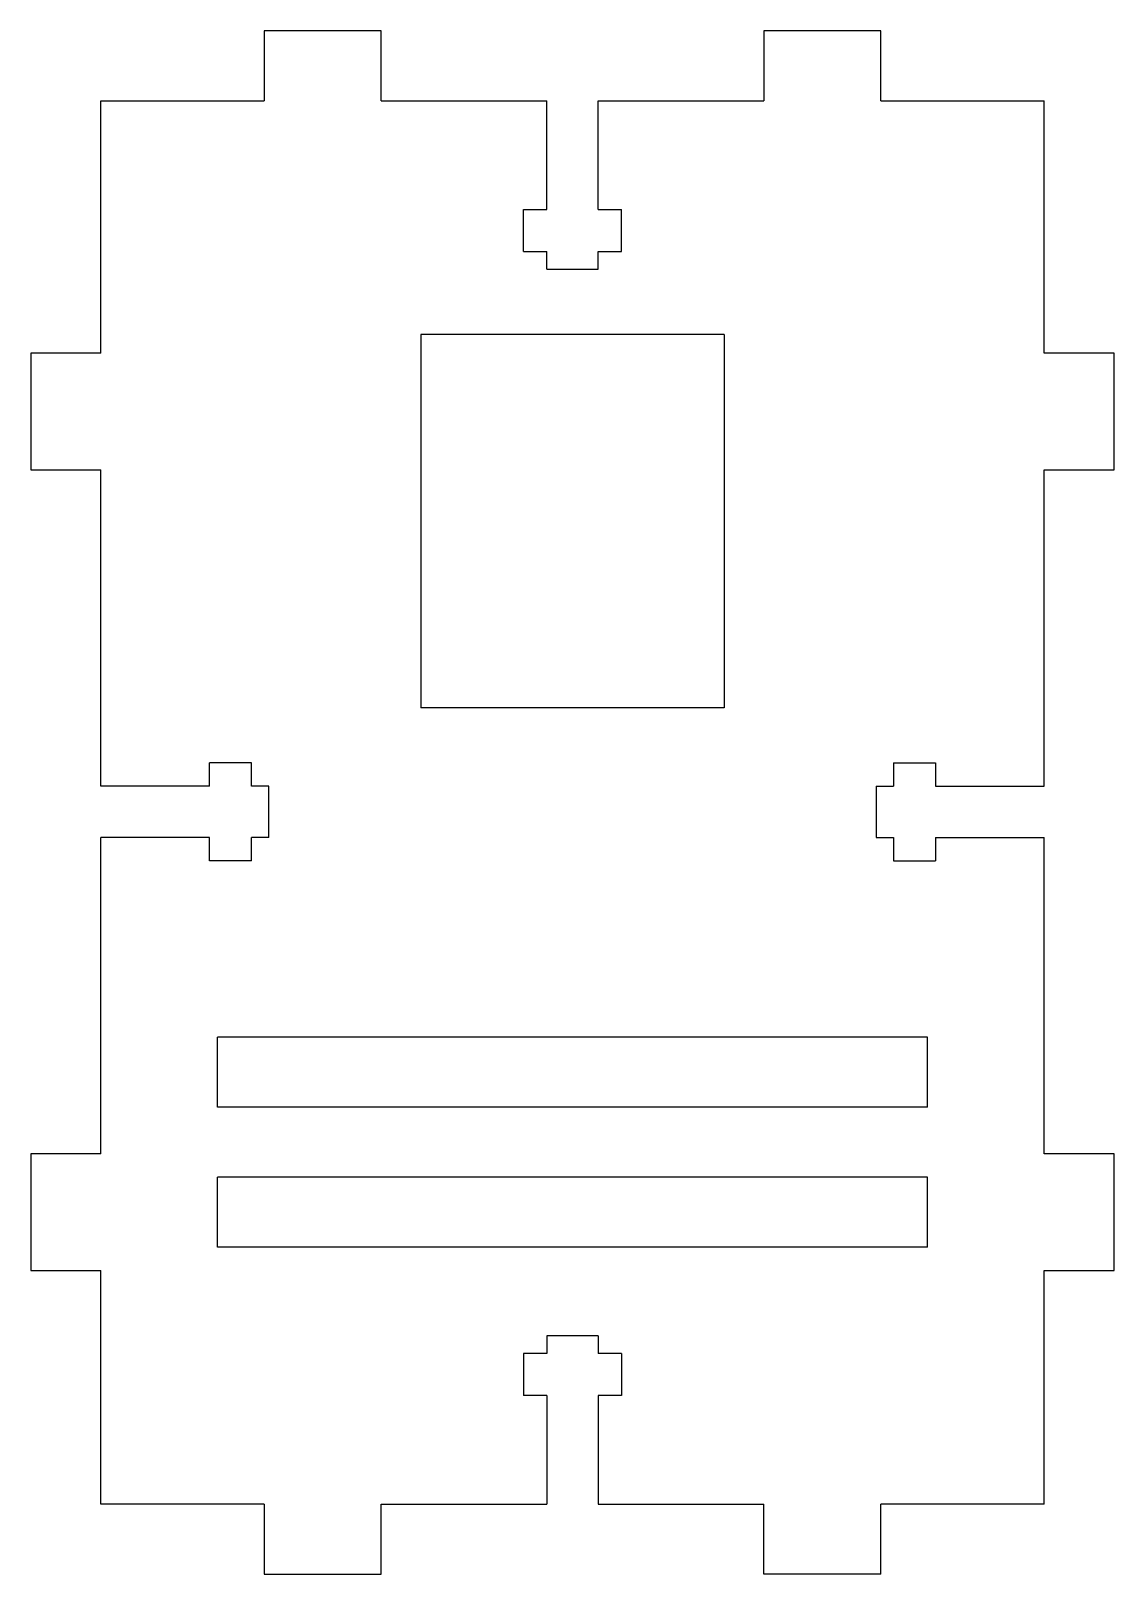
# Model space of a CAD drawing. Extents: x -27.4 to 18.9, y -32.7 to 33.5.
import ezdxf

# ---------------------------------------------------------------- set-up
doc = ezdxf.new("R2010")
doc.units = 0
doc.layers.add('VISIBLE', color=7, linetype='CONTINUOUS')

msp = doc.modelspace()

# ---------------------------------------------------------------- linework, layer by layer
at = {"layer": 'VISIBLE'}
for p, q in [((-12.45, 33.45), (-17.45, 33.45)), ((-17.45, 33.45), (-17.45, 30.45)), ((-12.45, 30.45), (-12.45, 33.45)), ((8.95, 33.45), (3.95, 33.45)), ((3.95, 33.45), (3.95, 30.45)), ((8.95, 30.45), (8.95, 33.45)), ((-24.45, 30.45), (-17.45, 30.45)), ((-24.45, 19.65), (-24.45, 30.45)), ((-12.45, 30.45), (-5.35, 30.45)), ((-5.35, 25.8), (-5.35, 30.45)), ((-3.15, 30.45), (3.95, 30.45)), ((-3.15, 25.8), (-3.15, 30.45)), ((8.95, 30.45), (15.95, 30.45)), ((15.95, 19.65), (15.95, 30.45)), ((-6.35, 24), (-6.35, 25.8)), ((-6.35, 25.8), (-5.35, 25.8)), ((-3.15, 25.8), (-2.15, 25.8)), ((-2.15, 24), (-2.15, 25.8)), ((-6.35, 24), (-5.35, 24)), ((-5.35, 23.25), (-5.35, 24)), ((-3.15, 24), (-2.15, 24)), ((-3.15, 23.25), (-3.15, 24)), ((-5.35, 23.25), (-3.15, 23.25)), ((-10.75, 20.45), (-10.75, 4.45)), ((2.25, 20.45), (-10.75, 20.45)), ((2.25, 20.45), (2.25, 4.45)), ((-24.45, 19.65), (-27.45, 19.65)), ((-27.45, 19.65), (-27.45, 14.65)), ((18.95, 19.65), (15.95, 19.65)), ((18.95, 14.65), (18.95, 19.65)), ((-27.45, 14.65), (-24.45, 14.65)), ((-24.45, 1.1), (-24.45, 14.65)), ((15.95, 1.1), (15.95, 14.65)), ((15.95, 14.65), (18.95, 14.65)), ((2.25, 4.45), (-10.75, 4.45)), ((-19.8, 1.1), (-19.8, 2.1)), ((-18, 2.1), (-19.8, 2.1)), ((-18, 1.1), (-18, 2.1)), ((9.5, 2.1), (9.5, 1.1)), ((9.5, 2.1), (11.3, 2.1)), ((11.3, 2.1), (11.3, 1.1)), ((-19.8, 1.1), (-24.45, 1.1)), ((-17.25, 1.1), (-18, 1.1)), ((-17.25, -1.1), (-17.25, 1.1)), ((8.75, 1.1), (8.75, -1.1)), ((8.75, 1.1), (9.5, 1.1)), ((11.3, 1.1), (15.95, 1.1)), ((-19.8, -1.1), (-24.45, -1.1)), ((-24.45, -14.65), (-24.45, -1.1)), ((-19.8, -2.1), (-19.8, -1.1)), ((-17.25, -1.1), (-18, -1.1)), ((-18, -2.1), (-18, -1.1)), ((8.75, -1.1), (9.5, -1.1)), ((9.5, -1.1), (9.5, -2.1)), ((11.3, -1.1), (15.95, -1.1)), ((11.3, -1.1), (11.3, -2.1)), ((15.95, -14.65), (15.95, -1.1)), ((-18, -2.1), (-19.8, -2.1)), ((9.5, -2.1), (11.3, -2.1)), ((-19.45, -12.65), (-19.45, -9.65)), ((10.95, -9.65), (-19.45, -9.65)), ((10.95, -12.65), (10.95, -9.65)), ((10.95, -12.65), (-19.45, -12.65)), ((-24.45, -14.65), (-27.45, -14.65)), ((-27.45, -14.65), (-27.45, -19.65)), ((18.95, -14.65), (15.95, -14.65)), ((18.95, -19.65), (18.95, -14.65)), ((-19.45, -18.65), (-19.45, -15.65)), ((10.95, -15.65), (-19.45, -15.65)), ((10.95, -18.65), (10.95, -15.65)), ((10.95, -18.65), (-19.45, -18.65)), ((-27.45, -19.65), (-24.45, -19.65)), ((-24.45, -29.65), (-24.45, -19.65)), ((15.95, -29.65), (15.95, -19.65)), ((15.95, -19.65), (18.95, -19.65)), ((-5.35, -22.45), (-5.35, -23.2)), ((-3.15, -22.45), (-5.35, -22.45)), ((-3.15, -22.45), (-3.15, -23.2)), ((-6.35, -23.2), (-6.35, -25)), ((-5.35, -23.2), (-6.35, -23.2)), ((-2.15, -23.2), (-3.15, -23.2)), ((-2.15, -23.2), (-2.15, -25)), ((-5.35, -25), (-6.35, -25)), ((-5.35, -25), (-5.35, -29.65)), ((-2.15, -25), (-3.15, -25)), ((-3.15, -25), (-3.15, -29.65)), ((-17.45, -29.65), (-24.45, -29.65)), ((-17.45, -29.65), (-17.45, -32.65)), ((-12.45, -32.65), (-12.45, -29.65)), ((-12.45, -29.65), (-5.35, -29.65)), ((-3.15, -29.65), (3.95, -29.65)), ((3.95, -32.65), (3.95, -29.65)), ((8.95, -32.65), (8.95, -29.65)), ((15.95, -29.65), (8.95, -29.65)), ((-17.45, -32.65), (-12.45, -32.65)), ((8.95, -32.65), (3.95, -32.65))]:
    msp.add_line(p, q, dxfattribs=at)

doc.saveas('drawing.dxf')
